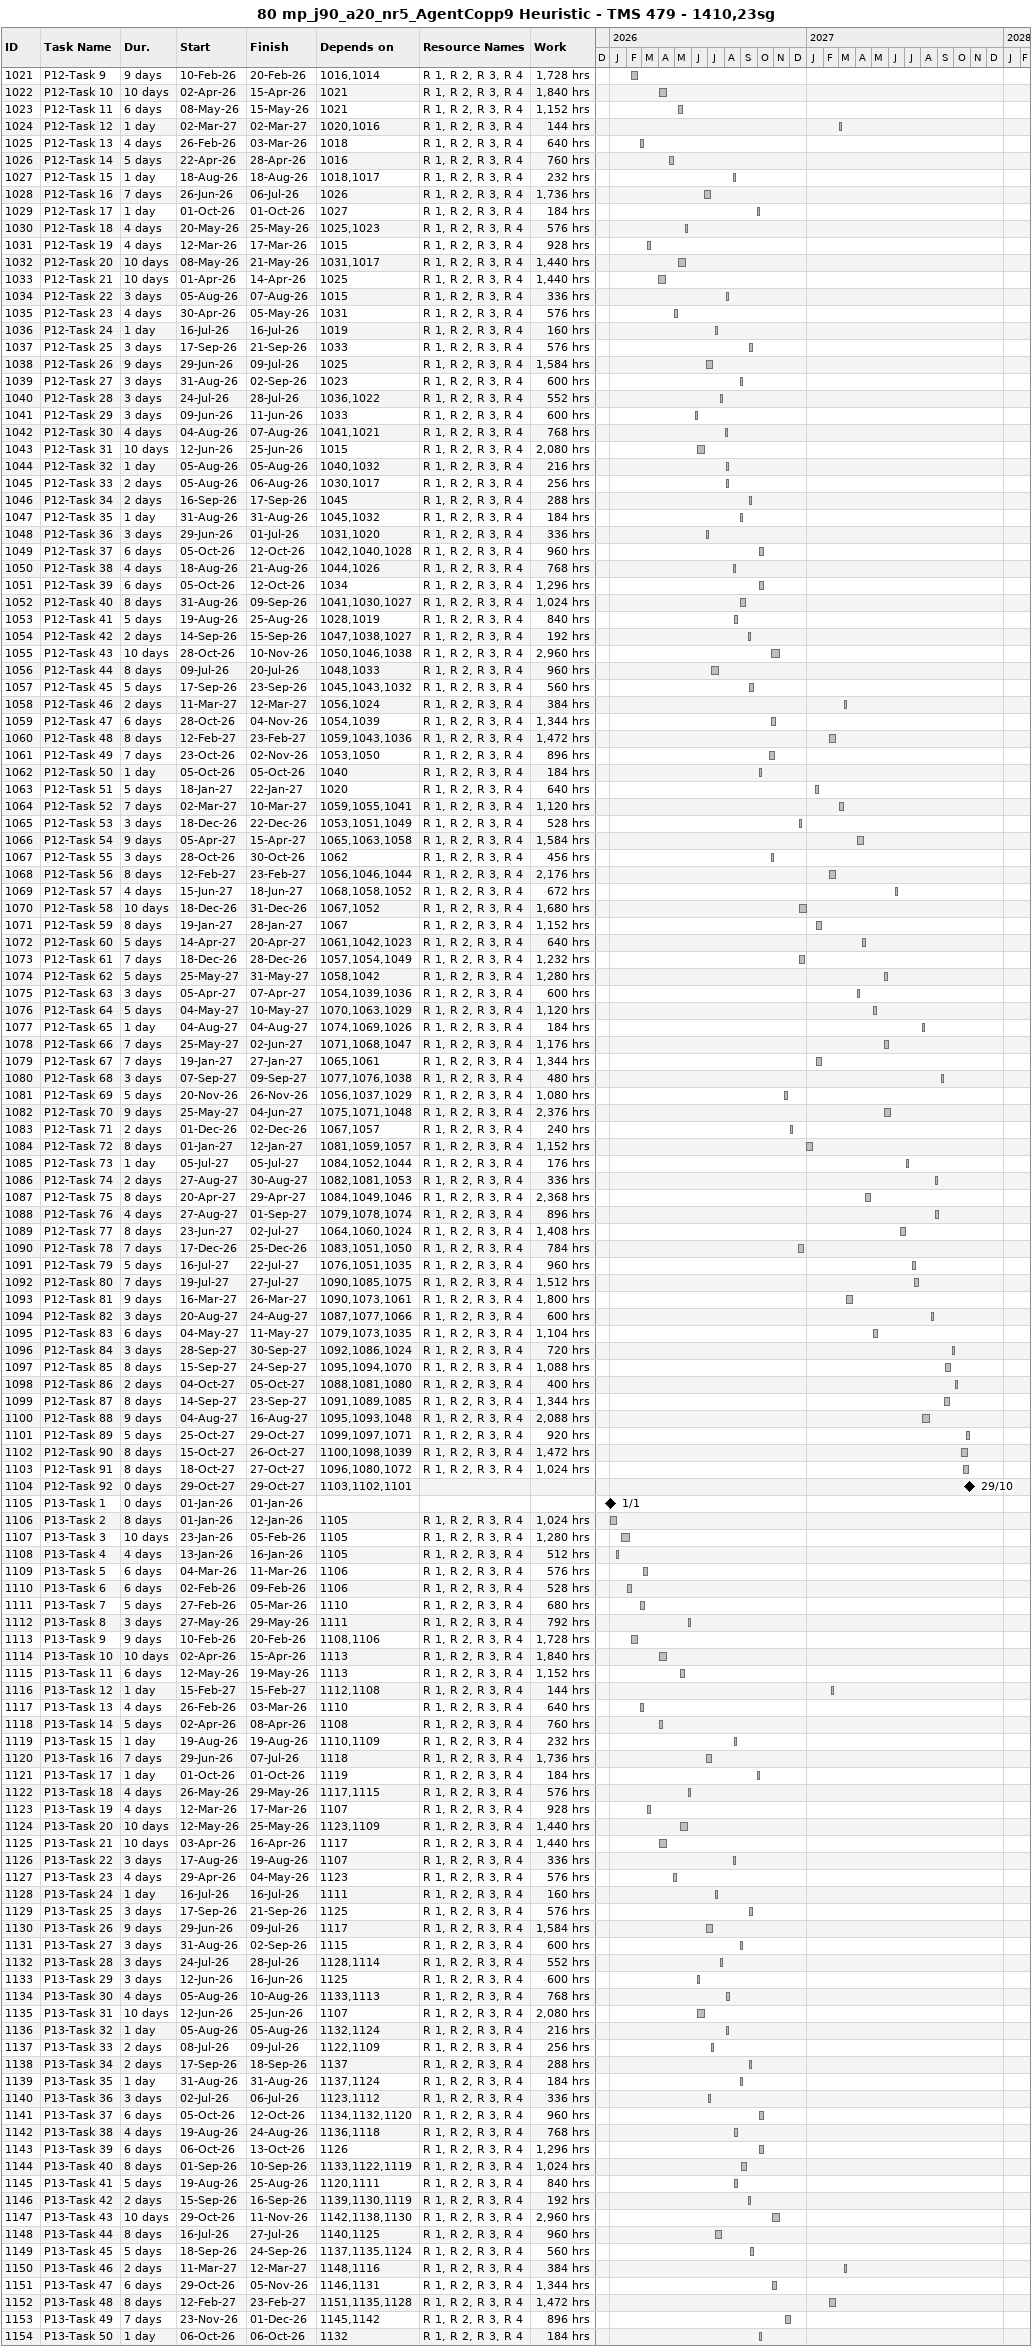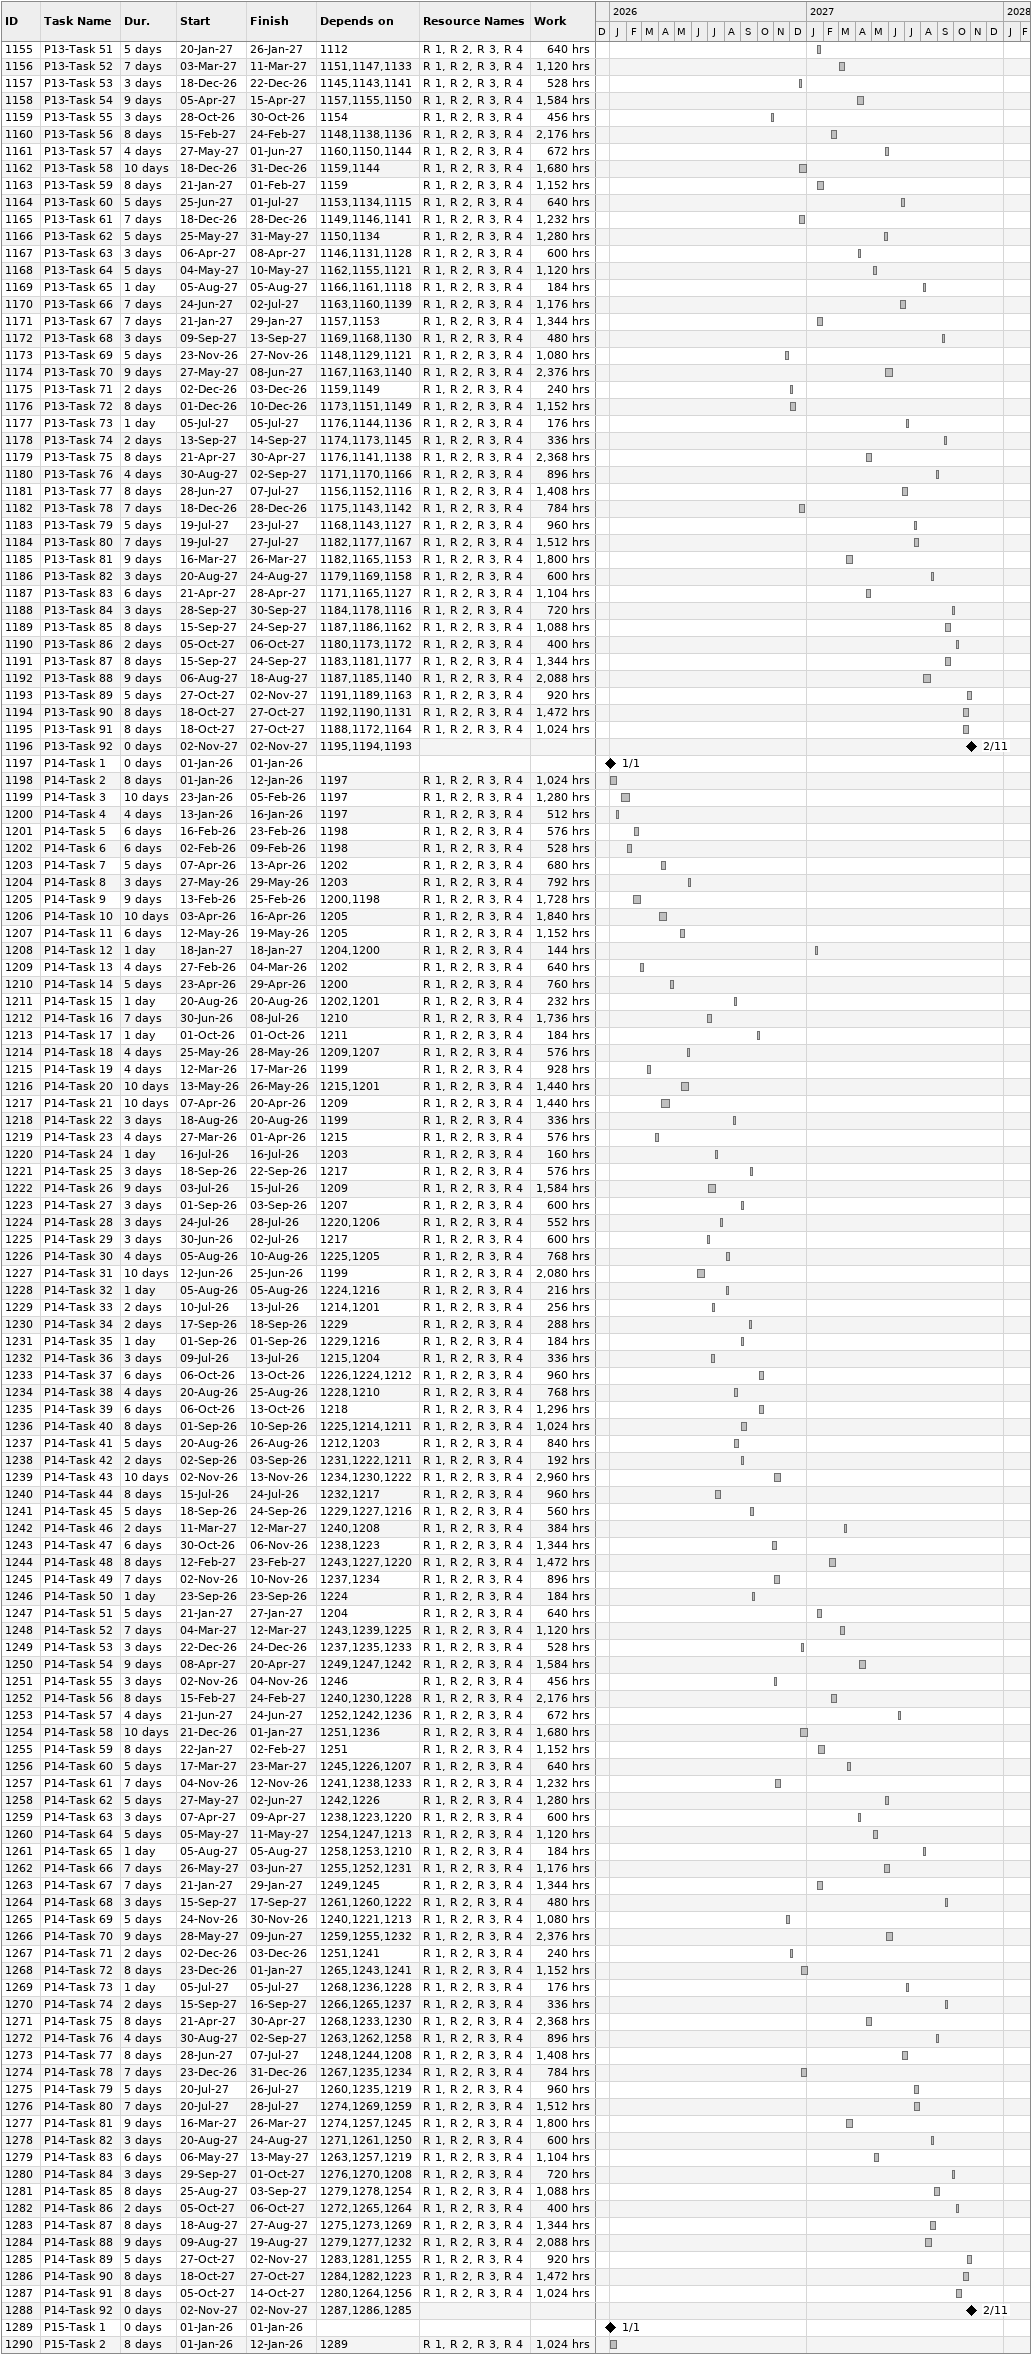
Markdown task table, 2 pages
80 mp_j90_a20_nr5_AgentCopp9 Heuristic - TMS 479 - 1410,23sg

| ID | Task | Duration | Start | Finish | Predecessors | Resources | Work (h) |
|---|---|---|---|---|---|---|---|
| 1021 | P12-Task 9 | 9d | 2026-02-10 | 2026-02-20 | 1016, 1014 | R 1, R 2, R 3, R 4 | 1728 |
| 1022 | P12-Task 10 | 10d | 2026-04-02 | 2026-04-15 | 1021 | R 1, R 2, R 3, R 4 | 1840 |
| 1023 | P12-Task 11 | 6d | 2026-05-08 | 2026-05-15 | 1021 | R 1, R 2, R 3, R 4 | 1152 |
| 1024 | P12-Task 12 | 1d | 2027-03-02 | 2027-03-02 | 1020, 1016 | R 1, R 2, R 3, R 4 | 144 |
| 1025 | P12-Task 13 | 4d | 2026-02-26 | 2026-03-03 | 1018 | R 1, R 2, R 3, R 4 | 640 |
| 1026 | P12-Task 14 | 5d | 2026-04-22 | 2026-04-28 | 1016 | R 1, R 2, R 3, R 4 | 760 |
| 1027 | P12-Task 15 | 1d | 2026-08-18 | 2026-08-18 | 1018, 1017 | R 1, R 2, R 3, R 4 | 232 |
| 1028 | P12-Task 16 | 7d | 2026-06-26 | 2026-07-06 | 1026 | R 1, R 2, R 3, R 4 | 1736 |
| 1029 | P12-Task 17 | 1d | 2026-10-01 | 2026-10-01 | 1027 | R 1, R 2, R 3, R 4 | 184 |
| 1030 | P12-Task 18 | 4d | 2026-05-20 | 2026-05-25 | 1025, 1023 | R 1, R 2, R 3, R 4 | 576 |
| 1031 | P12-Task 19 | 4d | 2026-03-12 | 2026-03-17 | 1015 | R 1, R 2, R 3, R 4 | 928 |
| 1032 | P12-Task 20 | 10d | 2026-05-08 | 2026-05-21 | 1031, 1017 | R 1, R 2, R 3, R 4 | 1440 |
| 1033 | P12-Task 21 | 10d | 2026-04-01 | 2026-04-14 | 1025 | R 1, R 2, R 3, R 4 | 1440 |
| 1034 | P12-Task 22 | 3d | 2026-08-05 | 2026-08-07 | 1015 | R 1, R 2, R 3, R 4 | 336 |
| 1035 | P12-Task 23 | 4d | 2026-04-30 | 2026-05-05 | 1031 | R 1, R 2, R 3, R 4 | 576 |
| 1036 | P12-Task 24 | 1d | 2026-07-16 | 2026-07-16 | 1019 | R 1, R 2, R 3, R 4 | 160 |
| 1037 | P12-Task 25 | 3d | 2026-09-17 | 2026-09-21 | 1033 | R 1, R 2, R 3, R 4 | 576 |
| 1038 | P12-Task 26 | 9d | 2026-06-29 | 2026-07-09 | 1025 | R 1, R 2, R 3, R 4 | 1584 |
| 1039 | P12-Task 27 | 3d | 2026-08-31 | 2026-09-02 | 1023 | R 1, R 2, R 3, R 4 | 600 |
| 1040 | P12-Task 28 | 3d | 2026-07-24 | 2026-07-28 | 1036, 1022 | R 1, R 2, R 3, R 4 | 552 |
| 1041 | P12-Task 29 | 3d | 2026-06-09 | 2026-06-11 | 1033 | R 1, R 2, R 3, R 4 | 600 |
| 1042 | P12-Task 30 | 4d | 2026-08-04 | 2026-08-07 | 1041, 1021 | R 1, R 2, R 3, R 4 | 768 |
| 1043 | P12-Task 31 | 10d | 2026-06-12 | 2026-06-25 | 1015 | R 1, R 2, R 3, R 4 | 2080 |
| 1044 | P12-Task 32 | 1d | 2026-08-05 | 2026-08-05 | 1040, 1032 | R 1, R 2, R 3, R 4 | 216 |
| 1045 | P12-Task 33 | 2d | 2026-08-05 | 2026-08-06 | 1030, 1017 | R 1, R 2, R 3, R 4 | 256 |
| 1046 | P12-Task 34 | 2d | 2026-09-16 | 2026-09-17 | 1045 | R 1, R 2, R 3, R 4 | 288 |
| 1047 | P12-Task 35 | 1d | 2026-08-31 | 2026-08-31 | 1045, 1032 | R 1, R 2, R 3, R 4 | 184 |
| 1048 | P12-Task 36 | 3d | 2026-06-29 | 2026-07-01 | 1031, 1020 | R 1, R 2, R 3, R 4 | 336 |
| 1049 | P12-Task 37 | 6d | 2026-10-05 | 2026-10-12 | 1042, 1040, 1028 | R 1, R 2, R 3, R 4 | 960 |
| 1050 | P12-Task 38 | 4d | 2026-08-18 | 2026-08-21 | 1044, 1026 | R 1, R 2, R 3, R 4 | 768 |
| 1051 | P12-Task 39 | 6d | 2026-10-05 | 2026-10-12 | 1034 | R 1, R 2, R 3, R 4 | 1296 |
| 1052 | P12-Task 40 | 8d | 2026-08-31 | 2026-09-09 | 1041, 1030, 1027 | R 1, R 2, R 3, R 4 | 1024 |
| 1053 | P12-Task 41 | 5d | 2026-08-19 | 2026-08-25 | 1028, 1019 | R 1, R 2, R 3, R 4 | 840 |
| 1054 | P12-Task 42 | 2d | 2026-09-14 | 2026-09-15 | 1047, 1038, 1027 | R 1, R 2, R 3, R 4 | 192 |
| 1055 | P12-Task 43 | 10d | 2026-10-28 | 2026-11-10 | 1050, 1046, 1038 | R 1, R 2, R 3, R 4 | 2960 |
| 1056 | P12-Task 44 | 8d | 2026-07-09 | 2026-07-20 | 1048, 1033 | R 1, R 2, R 3, R 4 | 960 |
| 1057 | P12-Task 45 | 5d | 2026-09-17 | 2026-09-23 | 1045, 1043, 1032 | R 1, R 2, R 3, R 4 | 560 |
| 1058 | P12-Task 46 | 2d | 2027-03-11 | 2027-03-12 | 1056, 1024 | R 1, R 2, R 3, R 4 | 384 |
| 1059 | P12-Task 47 | 6d | 2026-10-28 | 2026-11-04 | 1054, 1039 | R 1, R 2, R 3, R 4 | 1344 |
| 1060 | P12-Task 48 | 8d | 2027-02-12 | 2027-02-23 | 1059, 1043, 1036 | R 1, R 2, R 3, R 4 | 1472 |
| 1061 | P12-Task 49 | 7d | 2026-10-23 | 2026-11-02 | 1053, 1050 | R 1, R 2, R 3, R 4 | 896 |
| 1062 | P12-Task 50 | 1d | 2026-10-05 | 2026-10-05 | 1040 | R 1, R 2, R 3, R 4 | 184 |
| 1063 | P12-Task 51 | 5d | 2027-01-18 | 2027-01-22 | 1020 | R 1, R 2, R 3, R 4 | 640 |
| 1064 | P12-Task 52 | 7d | 2027-03-02 | 2027-03-10 | 1059, 1055, 1041 | R 1, R 2, R 3, R 4 | 1120 |
| 1065 | P12-Task 53 | 3d | 2026-12-18 | 2026-12-22 | 1053, 1051, 1049 | R 1, R 2, R 3, R 4 | 528 |
| 1066 | P12-Task 54 | 9d | 2027-04-05 | 2027-04-15 | 1065, 1063, 1058 | R 1, R 2, R 3, R 4 | 1584 |
| 1067 | P12-Task 55 | 3d | 2026-10-28 | 2026-10-30 | 1062 | R 1, R 2, R 3, R 4 | 456 |
| 1068 | P12-Task 56 | 8d | 2027-02-12 | 2027-02-23 | 1056, 1046, 1044 | R 1, R 2, R 3, R 4 | 2176 |
| 1069 | P12-Task 57 | 4d | 2027-06-15 | 2027-06-18 | 1068, 1058, 1052 | R 1, R 2, R 3, R 4 | 672 |
| 1070 | P12-Task 58 | 10d | 2026-12-18 | 2026-12-31 | 1067, 1052 | R 1, R 2, R 3, R 4 | 1680 |
| 1071 | P12-Task 59 | 8d | 2027-01-19 | 2027-01-28 | 1067 | R 1, R 2, R 3, R 4 | 1152 |
| 1072 | P12-Task 60 | 5d | 2027-04-14 | 2027-04-20 | 1061, 1042, 1023 | R 1, R 2, R 3, R 4 | 640 |
| 1073 | P12-Task 61 | 7d | 2026-12-18 | 2026-12-28 | 1057, 1054, 1049 | R 1, R 2, R 3, R 4 | 1232 |
| 1074 | P12-Task 62 | 5d | 2027-05-25 | 2027-05-31 | 1058, 1042 | R 1, R 2, R 3, R 4 | 1280 |
| 1075 | P12-Task 63 | 3d | 2027-04-05 | 2027-04-07 | 1054, 1039, 1036 | R 1, R 2, R 3, R 4 | 600 |
| 1076 | P12-Task 64 | 5d | 2027-05-04 | 2027-05-10 | 1070, 1063, 1029 | R 1, R 2, R 3, R 4 | 1120 |
| 1077 | P12-Task 65 | 1d | 2027-08-04 | 2027-08-04 | 1074, 1069, 1026 | R 1, R 2, R 3, R 4 | 184 |
| 1078 | P12-Task 66 | 7d | 2027-05-25 | 2027-06-02 | 1071, 1068, 1047 | R 1, R 2, R 3, R 4 | 1176 |
| 1079 | P12-Task 67 | 7d | 2027-01-19 | 2027-01-27 | 1065, 1061 | R 1, R 2, R 3, R 4 | 1344 |
| 1080 | P12-Task 68 | 3d | 2027-09-07 | 2027-09-09 | 1077, 1076, 1038 | R 1, R 2, R 3, R 4 | 480 |
| 1081 | P12-Task 69 | 5d | 2026-11-20 | 2026-11-26 | 1056, 1037, 1029 | R 1, R 2, R 3, R 4 | 1080 |
| 1082 | P12-Task 70 | 9d | 2027-05-25 | 2027-06-04 | 1075, 1071, 1048 | R 1, R 2, R 3, R 4 | 2376 |
| 1083 | P12-Task 71 | 2d | 2026-12-01 | 2026-12-02 | 1067, 1057 | R 1, R 2, R 3, R 4 | 240 |
| 1084 | P12-Task 72 | 8d | 2027-01-01 | 2027-01-12 | 1081, 1059, 1057 | R 1, R 2, R 3, R 4 | 1152 |
| 1085 | P12-Task 73 | 1d | 2027-07-05 | 2027-07-05 | 1084, 1052, 1044 | R 1, R 2, R 3, R 4 | 176 |
| 1086 | P12-Task 74 | 2d | 2027-08-27 | 2027-08-30 | 1082, 1081, 1053 | R 1, R 2, R 3, R 4 | 336 |
| 1087 | P12-Task 75 | 8d | 2027-04-20 | 2027-04-29 | 1084, 1049, 1046 | R 1, R 2, R 3, R 4 | 2368 |
| 1088 | P12-Task 76 | 4d | 2027-08-27 | 2027-09-01 | 1079, 1078, 1074 | R 1, R 2, R 3, R 4 | 896 |
| 1089 | P12-Task 77 | 8d | 2027-06-23 | 2027-07-02 | 1064, 1060, 1024 | R 1, R 2, R 3, R 4 | 1408 |
| 1090 | P12-Task 78 | 7d | 2026-12-17 | 2026-12-25 | 1083, 1051, 1050 | R 1, R 2, R 3, R 4 | 784 |
| 1091 | P12-Task 79 | 5d | 2027-07-16 | 2027-07-22 | 1076, 1051, 1035 | R 1, R 2, R 3, R 4 | 960 |
| 1092 | P12-Task 80 | 7d | 2027-07-19 | 2027-07-27 | 1090, 1085, 1075 | R 1, R 2, R 3, R 4 | 1512 |
| 1093 | P12-Task 81 | 9d | 2027-03-16 | 2027-03-26 | 1090, 1073, 1061 | R 1, R 2, R 3, R 4 | 1800 |
| 1094 | P12-Task 82 | 3d | 2027-08-20 | 2027-08-24 | 1087, 1077, 1066 | R 1, R 2, R 3, R 4 | 600 |
| 1095 | P12-Task 83 | 6d | 2027-05-04 | 2027-05-11 | 1079, 1073, 1035 | R 1, R 2, R 3, R 4 | 1104 |
| 1096 | P12-Task 84 | 3d | 2027-09-28 | 2027-09-30 | 1092, 1086, 1024 | R 1, R 2, R 3, R 4 | 720 |
| 1097 | P12-Task 85 | 8d | 2027-09-15 | 2027-09-24 | 1095, 1094, 1070 | R 1, R 2, R 3, R 4 | 1088 |
| 1098 | P12-Task 86 | 2d | 2027-10-04 | 2027-10-05 | 1088, 1081, 1080 | R 1, R 2, R 3, R 4 | 400 |
| 1099 | P12-Task 87 | 8d | 2027-09-14 | 2027-09-23 | 1091, 1089, 1085 | R 1, R 2, R 3, R 4 | 1344 |
| 1100 | P12-Task 88 | 9d | 2027-08-04 | 2027-08-16 | 1095, 1093, 1048 | R 1, R 2, R 3, R 4 | 2088 |
| 1101 | P12-Task 89 | 5d | 2027-10-25 | 2027-10-29 | 1099, 1097, 1071 | R 1, R 2, R 3, R 4 | 920 |
| 1102 | P12-Task 90 | 8d | 2027-10-15 | 2027-10-26 | 1100, 1098, 1039 | R 1, R 2, R 3, R 4 | 1472 |
| 1103 | P12-Task 91 | 8d | 2027-10-18 | 2027-10-27 | 1096, 1080, 1072 | R 1, R 2, R 3, R 4 | 1024 |
| 1104 | P12-Task 92 | 0d | 2027-10-29 | 2027-10-29 | 1103, 1102, 1101 |  |  |
| 1105 | P13-Task 1 | 0d | 2026-01-01 | 2026-01-01 |  |  |  |
| 1106 | P13-Task 2 | 8d | 2026-01-01 | 2026-01-12 | 1105 | R 1, R 2, R 3, R 4 | 1024 |
| 1107 | P13-Task 3 | 10d | 2026-01-23 | 2026-02-05 | 1105 | R 1, R 2, R 3, R 4 | 1280 |
| 1108 | P13-Task 4 | 4d | 2026-01-13 | 2026-01-16 | 1105 | R 1, R 2, R 3, R 4 | 512 |
| 1109 | P13-Task 5 | 6d | 2026-03-04 | 2026-03-11 | 1106 | R 1, R 2, R 3, R 4 | 576 |
| 1110 | P13-Task 6 | 6d | 2026-02-02 | 2026-02-09 | 1106 | R 1, R 2, R 3, R 4 | 528 |
| 1111 | P13-Task 7 | 5d | 2026-02-27 | 2026-03-05 | 1110 | R 1, R 2, R 3, R 4 | 680 |
| 1112 | P13-Task 8 | 3d | 2026-05-27 | 2026-05-29 | 1111 | R 1, R 2, R 3, R 4 | 792 |
| 1113 | P13-Task 9 | 9d | 2026-02-10 | 2026-02-20 | 1108, 1106 | R 1, R 2, R 3, R 4 | 1728 |
| 1114 | P13-Task 10 | 10d | 2026-04-02 | 2026-04-15 | 1113 | R 1, R 2, R 3, R 4 | 1840 |
| 1115 | P13-Task 11 | 6d | 2026-05-12 | 2026-05-19 | 1113 | R 1, R 2, R 3, R 4 | 1152 |
| 1116 | P13-Task 12 | 1d | 2027-02-15 | 2027-02-15 | 1112, 1108 | R 1, R 2, R 3, R 4 | 144 |
| 1117 | P13-Task 13 | 4d | 2026-02-26 | 2026-03-03 | 1110 | R 1, R 2, R 3, R 4 | 640 |
| 1118 | P13-Task 14 | 5d | 2026-04-02 | 2026-04-08 | 1108 | R 1, R 2, R 3, R 4 | 760 |
| 1119 | P13-Task 15 | 1d | 2026-08-19 | 2026-08-19 | 1110, 1109 | R 1, R 2, R 3, R 4 | 232 |
| 1120 | P13-Task 16 | 7d | 2026-06-29 | 2026-07-07 | 1118 | R 1, R 2, R 3, R 4 | 1736 |
| 1121 | P13-Task 17 | 1d | 2026-10-01 | 2026-10-01 | 1119 | R 1, R 2, R 3, R 4 | 184 |
| 1122 | P13-Task 18 | 4d | 2026-05-26 | 2026-05-29 | 1117, 1115 | R 1, R 2, R 3, R 4 | 576 |
| 1123 | P13-Task 19 | 4d | 2026-03-12 | 2026-03-17 | 1107 | R 1, R 2, R 3, R 4 | 928 |
| 1124 | P13-Task 20 | 10d | 2026-05-12 | 2026-05-25 | 1123, 1109 | R 1, R 2, R 3, R 4 | 1440 |
| 1125 | P13-Task 21 | 10d | 2026-04-03 | 2026-04-16 | 1117 | R 1, R 2, R 3, R 4 | 1440 |
| 1126 | P13-Task 22 | 3d | 2026-08-17 | 2026-08-19 | 1107 | R 1, R 2, R 3, R 4 | 336 |
| 1127 | P13-Task 23 | 4d | 2026-04-29 | 2026-05-04 | 1123 | R 1, R 2, R 3, R 4 | 576 |
| 1128 | P13-Task 24 | 1d | 2026-07-16 | 2026-07-16 | 1111 | R 1, R 2, R 3, R 4 | 160 |
| 1129 | P13-Task 25 | 3d | 2026-09-17 | 2026-09-21 | 1125 | R 1, R 2, R 3, R 4 | 576 |
| 1130 | P13-Task 26 | 9d | 2026-06-29 | 2026-07-09 | 1117 | R 1, R 2, R 3, R 4 | 1584 |
| 1131 | P13-Task 27 | 3d | 2026-08-31 | 2026-09-02 | 1115 | R 1, R 2, R 3, R 4 | 600 |
| 1132 | P13-Task 28 | 3d | 2026-07-24 | 2026-07-28 | 1128, 1114 | R 1, R 2, R 3, R 4 | 552 |
| 1133 | P13-Task 29 | 3d | 2026-06-12 | 2026-06-16 | 1125 | R 1, R 2, R 3, R 4 | 600 |
| 1134 | P13-Task 30 | 4d | 2026-08-05 | 2026-08-10 | 1133, 1113 | R 1, R 2, R 3, R 4 | 768 |
| 1135 | P13-Task 31 | 10d | 2026-06-12 | 2026-06-25 | 1107 | R 1, R 2, R 3, R 4 | 2080 |
| 1136 | P13-Task 32 | 1d | 2026-08-05 | 2026-08-05 | 1132, 1124 | R 1, R 2, R 3, R 4 | 216 |
| 1137 | P13-Task 33 | 2d | 2026-07-08 | 2026-07-09 | 1122, 1109 | R 1, R 2, R 3, R 4 | 256 |
| 1138 | P13-Task 34 | 2d | 2026-09-17 | 2026-09-18 | 1137 | R 1, R 2, R 3, R 4 | 288 |
| 1139 | P13-Task 35 | 1d | 2026-08-31 | 2026-08-31 | 1137, 1124 | R 1, R 2, R 3, R 4 | 184 |
| 1140 | P13-Task 36 | 3d | 2026-07-02 | 2026-07-06 | 1123, 1112 | R 1, R 2, R 3, R 4 | 336 |
| 1141 | P13-Task 37 | 6d | 2026-10-05 | 2026-10-12 | 1134, 1132, 1120 | R 1, R 2, R 3, R 4 | 960 |
| 1142 | P13-Task 38 | 4d | 2026-08-19 | 2026-08-24 | 1136, 1118 | R 1, R 2, R 3, R 4 | 768 |
| 1143 | P13-Task 39 | 6d | 2026-10-06 | 2026-10-13 | 1126 | R 1, R 2, R 3, R 4 | 1296 |
| 1144 | P13-Task 40 | 8d | 2026-09-01 | 2026-09-10 | 1133, 1122, 1119 | R 1, R 2, R 3, R 4 | 1024 |
| 1145 | P13-Task 41 | 5d | 2026-08-19 | 2026-08-25 | 1120, 1111 | R 1, R 2, R 3, R 4 | 840 |
| 1146 | P13-Task 42 | 2d | 2026-09-15 | 2026-09-16 | 1139, 1130, 1119 | R 1, R 2, R 3, R 4 | 192 |
| 1147 | P13-Task 43 | 10d | 2026-10-29 | 2026-11-11 | 1142, 1138, 1130 | R 1, R 2, R 3, R 4 | 2960 |
| 1148 | P13-Task 44 | 8d | 2026-07-16 | 2026-07-27 | 1140, 1125 | R 1, R 2, R 3, R 4 | 960 |
| 1149 | P13-Task 45 | 5d | 2026-09-18 | 2026-09-24 | 1137, 1135, 1124 | R 1, R 2, R 3, R 4 | 560 |
| 1150 | P13-Task 46 | 2d | 2027-03-11 | 2027-03-12 | 1148, 1116 | R 1, R 2, R 3, R 4 | 384 |
| 1151 | P13-Task 47 | 6d | 2026-10-29 | 2026-11-05 | 1146, 1131 | R 1, R 2, R 3, R 4 | 1344 |
| 1152 | P13-Task 48 | 8d | 2027-02-12 | 2027-02-23 | 1151, 1135, 1128 | R 1, R 2, R 3, R 4 | 1472 |
| 1153 | P13-Task 49 | 7d | 2026-11-23 | 2026-12-01 | 1145, 1142 | R 1, R 2, R 3, R 4 | 896 |
| 1154 | P13-Task 50 | 1d | 2026-10-06 | 2026-10-06 | 1132 | R 1, R 2, R 3, R 4 | 184 |
| 1155 | P13-Task 51 | 5d | 2027-01-20 | 2027-01-26 | 1112 | R 1, R 2, R 3, R 4 | 640 |
| 1156 | P13-Task 52 | 7d | 2027-03-03 | 2027-03-11 | 1151, 1147, 1133 | R 1, R 2, R 3, R 4 | 1120 |
| 1157 | P13-Task 53 | 3d | 2026-12-18 | 2026-12-22 | 1145, 1143, 1141 | R 1, R 2, R 3, R 4 | 528 |
| 1158 | P13-Task 54 | 9d | 2027-04-05 | 2027-04-15 | 1157, 1155, 1150 | R 1, R 2, R 3, R 4 | 1584 |
| 1159 | P13-Task 55 | 3d | 2026-10-28 | 2026-10-30 | 1154 | R 1, R 2, R 3, R 4 | 456 |
| 1160 | P13-Task 56 | 8d | 2027-02-15 | 2027-02-24 | 1148, 1138, 1136 | R 1, R 2, R 3, R 4 | 2176 |
| 1161 | P13-Task 57 | 4d | 2027-05-27 | 2027-06-01 | 1160, 1150, 1144 | R 1, R 2, R 3, R 4 | 672 |
| 1162 | P13-Task 58 | 10d | 2026-12-18 | 2026-12-31 | 1159, 1144 | R 1, R 2, R 3, R 4 | 1680 |
| 1163 | P13-Task 59 | 8d | 2027-01-21 | 2027-02-01 | 1159 | R 1, R 2, R 3, R 4 | 1152 |
| 1164 | P13-Task 60 | 5d | 2027-06-25 | 2027-07-01 | 1153, 1134, 1115 | R 1, R 2, R 3, R 4 | 640 |
| 1165 | P13-Task 61 | 7d | 2026-12-18 | 2026-12-28 | 1149, 1146, 1141 | R 1, R 2, R 3, R 4 | 1232 |
| 1166 | P13-Task 62 | 5d | 2027-05-25 | 2027-05-31 | 1150, 1134 | R 1, R 2, R 3, R 4 | 1280 |
| 1167 | P13-Task 63 | 3d | 2027-04-06 | 2027-04-08 | 1146, 1131, 1128 | R 1, R 2, R 3, R 4 | 600 |
| 1168 | P13-Task 64 | 5d | 2027-05-04 | 2027-05-10 | 1162, 1155, 1121 | R 1, R 2, R 3, R 4 | 1120 |
| 1169 | P13-Task 65 | 1d | 2027-08-05 | 2027-08-05 | 1166, 1161, 1118 | R 1, R 2, R 3, R 4 | 184 |
| 1170 | P13-Task 66 | 7d | 2027-06-24 | 2027-07-02 | 1163, 1160, 1139 | R 1, R 2, R 3, R 4 | 1176 |
| 1171 | P13-Task 67 | 7d | 2027-01-21 | 2027-01-29 | 1157, 1153 | R 1, R 2, R 3, R 4 | 1344 |
| 1172 | P13-Task 68 | 3d | 2027-09-09 | 2027-09-13 | 1169, 1168, 1130 | R 1, R 2, R 3, R 4 | 480 |
| 1173 | P13-Task 69 | 5d | 2026-11-23 | 2026-11-27 | 1148, 1129, 1121 | R 1, R 2, R 3, R 4 | 1080 |
| 1174 | P13-Task 70 | 9d | 2027-05-27 | 2027-06-08 | 1167, 1163, 1140 | R 1, R 2, R 3, R 4 | 2376 |
| 1175 | P13-Task 71 | 2d | 2026-12-02 | 2026-12-03 | 1159, 1149 | R 1, R 2, R 3, R 4 | 240 |
| 1176 | P13-Task 72 | 8d | 2026-12-01 | 2026-12-10 | 1173, 1151, 1149 | R 1, R 2, R 3, R 4 | 1152 |
| 1177 | P13-Task 73 | 1d | 2027-07-05 | 2027-07-05 | 1176, 1144, 1136 | R 1, R 2, R 3, R 4 | 176 |
| 1178 | P13-Task 74 | 2d | 2027-09-13 | 2027-09-14 | 1174, 1173, 1145 | R 1, R 2, R 3, R 4 | 336 |
| 1179 | P13-Task 75 | 8d | 2027-04-21 | 2027-04-30 | 1176, 1141, 1138 | R 1, R 2, R 3, R 4 | 2368 |
| 1180 | P13-Task 76 | 4d | 2027-08-30 | 2027-09-02 | 1171, 1170, 1166 | R 1, R 2, R 3, R 4 | 896 |
| 1181 | P13-Task 77 | 8d | 2027-06-28 | 2027-07-07 | 1156, 1152, 1116 | R 1, R 2, R 3, R 4 | 1408 |
| 1182 | P13-Task 78 | 7d | 2026-12-18 | 2026-12-28 | 1175, 1143, 1142 | R 1, R 2, R 3, R 4 | 784 |
| 1183 | P13-Task 79 | 5d | 2027-07-19 | 2027-07-23 | 1168, 1143, 1127 | R 1, R 2, R 3, R 4 | 960 |
| 1184 | P13-Task 80 | 7d | 2027-07-19 | 2027-07-27 | 1182, 1177, 1167 | R 1, R 2, R 3, R 4 | 1512 |
| 1185 | P13-Task 81 | 9d | 2027-03-16 | 2027-03-26 | 1182, 1165, 1153 | R 1, R 2, R 3, R 4 | 1800 |
| 1186 | P13-Task 82 | 3d | 2027-08-20 | 2027-08-24 | 1179, 1169, 1158 | R 1, R 2, R 3, R 4 | 600 |
| 1187 | P13-Task 83 | 6d | 2027-04-21 | 2027-04-28 | 1171, 1165, 1127 | R 1, R 2, R 3, R 4 | 1104 |
| 1188 | P13-Task 84 | 3d | 2027-09-28 | 2027-09-30 | 1184, 1178, 1116 | R 1, R 2, R 3, R 4 | 720 |
| 1189 | P13-Task 85 | 8d | 2027-09-15 | 2027-09-24 | 1187, 1186, 1162 | R 1, R 2, R 3, R 4 | 1088 |
| 1190 | P13-Task 86 | 2d | 2027-10-05 | 2027-10-06 | 1180, 1173, 1172 | R 1, R 2, R 3, R 4 | 400 |
| 1191 | P13-Task 87 | 8d | 2027-09-15 | 2027-09-24 | 1183, 1181, 1177 | R 1, R 2, R 3, R 4 | 1344 |
| 1192 | P13-Task 88 | 9d | 2027-08-06 | 2027-08-18 | 1187, 1185, 1140 | R 1, R 2, R 3, R 4 | 2088 |
| 1193 | P13-Task 89 | 5d | 2027-10-27 | 2027-11-02 | 1191, 1189, 1163 | R 1, R 2, R 3, R 4 | 920 |
| 1194 | P13-Task 90 | 8d | 2027-10-18 | 2027-10-27 | 1192, 1190, 1131 | R 1, R 2, R 3, R 4 | 1472 |
| 1195 | P13-Task 91 | 8d | 2027-10-18 | 2027-10-27 | 1188, 1172, 1164 | R 1, R 2, R 3, R 4 | 1024 |
| 1196 | P13-Task 92 | 0d | 2027-11-02 | 2027-11-02 | 1195, 1194, 1193 |  |  |
| 1197 | P14-Task 1 | 0d | 2026-01-01 | 2026-01-01 |  |  |  |
| 1198 | P14-Task 2 | 8d | 2026-01-01 | 2026-01-12 | 1197 | R 1, R 2, R 3, R 4 | 1024 |
| 1199 | P14-Task 3 | 10d | 2026-01-23 | 2026-02-05 | 1197 | R 1, R 2, R 3, R 4 | 1280 |
| 1200 | P14-Task 4 | 4d | 2026-01-13 | 2026-01-16 | 1197 | R 1, R 2, R 3, R 4 | 512 |
| 1201 | P14-Task 5 | 6d | 2026-02-16 | 2026-02-23 | 1198 | R 1, R 2, R 3, R 4 | 576 |
| 1202 | P14-Task 6 | 6d | 2026-02-02 | 2026-02-09 | 1198 | R 1, R 2, R 3, R 4 | 528 |
| 1203 | P14-Task 7 | 5d | 2026-04-07 | 2026-04-13 | 1202 | R 1, R 2, R 3, R 4 | 680 |
| 1204 | P14-Task 8 | 3d | 2026-05-27 | 2026-05-29 | 1203 | R 1, R 2, R 3, R 4 | 792 |
| 1205 | P14-Task 9 | 9d | 2026-02-13 | 2026-02-25 | 1200, 1198 | R 1, R 2, R 3, R 4 | 1728 |
| 1206 | P14-Task 10 | 10d | 2026-04-03 | 2026-04-16 | 1205 | R 1, R 2, R 3, R 4 | 1840 |
| 1207 | P14-Task 11 | 6d | 2026-05-12 | 2026-05-19 | 1205 | R 1, R 2, R 3, R 4 | 1152 |
| 1208 | P14-Task 12 | 1d | 2027-01-18 | 2027-01-18 | 1204, 1200 | R 1, R 2, R 3, R 4 | 144 |
| 1209 | P14-Task 13 | 4d | 2026-02-27 | 2026-03-04 | 1202 | R 1, R 2, R 3, R 4 | 640 |
| 1210 | P14-Task 14 | 5d | 2026-04-23 | 2026-04-29 | 1200 | R 1, R 2, R 3, R 4 | 760 |
| 1211 | P14-Task 15 | 1d | 2026-08-20 | 2026-08-20 | 1202, 1201 | R 1, R 2, R 3, R 4 | 232 |
| 1212 | P14-Task 16 | 7d | 2026-06-30 | 2026-07-08 | 1210 | R 1, R 2, R 3, R 4 | 1736 |
| 1213 | P14-Task 17 | 1d | 2026-10-01 | 2026-10-01 | 1211 | R 1, R 2, R 3, R 4 | 184 |
| 1214 | P14-Task 18 | 4d | 2026-05-25 | 2026-05-28 | 1209, 1207 | R 1, R 2, R 3, R 4 | 576 |
| 1215 | P14-Task 19 | 4d | 2026-03-12 | 2026-03-17 | 1199 | R 1, R 2, R 3, R 4 | 928 |
| 1216 | P14-Task 20 | 10d | 2026-05-13 | 2026-05-26 | 1215, 1201 | R 1, R 2, R 3, R 4 | 1440 |
| 1217 | P14-Task 21 | 10d | 2026-04-07 | 2026-04-20 | 1209 | R 1, R 2, R 3, R 4 | 1440 |
| 1218 | P14-Task 22 | 3d | 2026-08-18 | 2026-08-20 | 1199 | R 1, R 2, R 3, R 4 | 336 |
| 1219 | P14-Task 23 | 4d | 2026-03-27 | 2026-04-01 | 1215 | R 1, R 2, R 3, R 4 | 576 |
| 1220 | P14-Task 24 | 1d | 2026-07-16 | 2026-07-16 | 1203 | R 1, R 2, R 3, R 4 | 160 |
| 1221 | P14-Task 25 | 3d | 2026-09-18 | 2026-09-22 | 1217 | R 1, R 2, R 3, R 4 | 576 |
| 1222 | P14-Task 26 | 9d | 2026-07-03 | 2026-07-15 | 1209 | R 1, R 2, R 3, R 4 | 1584 |
| 1223 | P14-Task 27 | 3d | 2026-09-01 | 2026-09-03 | 1207 | R 1, R 2, R 3, R 4 | 600 |
| 1224 | P14-Task 28 | 3d | 2026-07-24 | 2026-07-28 | 1220, 1206 | R 1, R 2, R 3, R 4 | 552 |
| 1225 | P14-Task 29 | 3d | 2026-06-30 | 2026-07-02 | 1217 | R 1, R 2, R 3, R 4 | 600 |
| 1226 | P14-Task 30 | 4d | 2026-08-05 | 2026-08-10 | 1225, 1205 | R 1, R 2, R 3, R 4 | 768 |
| 1227 | P14-Task 31 | 10d | 2026-06-12 | 2026-06-25 | 1199 | R 1, R 2, R 3, R 4 | 2080 |
| 1228 | P14-Task 32 | 1d | 2026-08-05 | 2026-08-05 | 1224, 1216 | R 1, R 2, R 3, R 4 | 216 |
| 1229 | P14-Task 33 | 2d | 2026-07-10 | 2026-07-13 | 1214, 1201 | R 1, R 2, R 3, R 4 | 256 |
| 1230 | P14-Task 34 | 2d | 2026-09-17 | 2026-09-18 | 1229 | R 1, R 2, R 3, R 4 | 288 |
| 1231 | P14-Task 35 | 1d | 2026-09-01 | 2026-09-01 | 1229, 1216 | R 1, R 2, R 3, R 4 | 184 |
| 1232 | P14-Task 36 | 3d | 2026-07-09 | 2026-07-13 | 1215, 1204 | R 1, R 2, R 3, R 4 | 336 |
| 1233 | P14-Task 37 | 6d | 2026-10-06 | 2026-10-13 | 1226, 1224, 1212 | R 1, R 2, R 3, R 4 | 960 |
| 1234 | P14-Task 38 | 4d | 2026-08-20 | 2026-08-25 | 1228, 1210 | R 1, R 2, R 3, R 4 | 768 |
| 1235 | P14-Task 39 | 6d | 2026-10-06 | 2026-10-13 | 1218 | R 1, R 2, R 3, R 4 | 1296 |
| 1236 | P14-Task 40 | 8d | 2026-09-01 | 2026-09-10 | 1225, 1214, 1211 | R 1, R 2, R 3, R 4 | 1024 |
| 1237 | P14-Task 41 | 5d | 2026-08-20 | 2026-08-26 | 1212, 1203 | R 1, R 2, R 3, R 4 | 840 |
| 1238 | P14-Task 42 | 2d | 2026-09-02 | 2026-09-03 | 1231, 1222, 1211 | R 1, R 2, R 3, R 4 | 192 |
| 1239 | P14-Task 43 | 10d | 2026-11-02 | 2026-11-13 | 1234, 1230, 1222 | R 1, R 2, R 3, R 4 | 2960 |
| 1240 | P14-Task 44 | 8d | 2026-07-15 | 2026-07-24 | 1232, 1217 | R 1, R 2, R 3, R 4 | 960 |
| 1241 | P14-Task 45 | 5d | 2026-09-18 | 2026-09-24 | 1229, 1227, 1216 | R 1, R 2, R 3, R 4 | 560 |
| 1242 | P14-Task 46 | 2d | 2027-03-11 | 2027-03-12 | 1240, 1208 | R 1, R 2, R 3, R 4 | 384 |
| 1243 | P14-Task 47 | 6d | 2026-10-30 | 2026-11-06 | 1238, 1223 | R 1, R 2, R 3, R 4 | 1344 |
| 1244 | P14-Task 48 | 8d | 2027-02-12 | 2027-02-23 | 1243, 1227, 1220 | R 1, R 2, R 3, R 4 | 1472 |
| 1245 | P14-Task 49 | 7d | 2026-11-02 | 2026-11-10 | 1237, 1234 | R 1, R 2, R 3, R 4 | 896 |
| 1246 | P14-Task 50 | 1d | 2026-09-23 | 2026-09-23 | 1224 | R 1, R 2, R 3, R 4 | 184 |
| 1247 | P14-Task 51 | 5d | 2027-01-21 | 2027-01-27 | 1204 | R 1, R 2, R 3, R 4 | 640 |
| 1248 | P14-Task 52 | 7d | 2027-03-04 | 2027-03-12 | 1243, 1239, 1225 | R 1, R 2, R 3, R 4 | 1120 |
| 1249 | P14-Task 53 | 3d | 2026-12-22 | 2026-12-24 | 1237, 1235, 1233 | R 1, R 2, R 3, R 4 | 528 |
| 1250 | P14-Task 54 | 9d | 2027-04-08 | 2027-04-20 | 1249, 1247, 1242 | R 1, R 2, R 3, R 4 | 1584 |
| 1251 | P14-Task 55 | 3d | 2026-11-02 | 2026-11-04 | 1246 | R 1, R 2, R 3, R 4 | 456 |
| 1252 | P14-Task 56 | 8d | 2027-02-15 | 2027-02-24 | 1240, 1230, 1228 | R 1, R 2, R 3, R 4 | 2176 |
| 1253 | P14-Task 57 | 4d | 2027-06-21 | 2027-06-24 | 1252, 1242, 1236 | R 1, R 2, R 3, R 4 | 672 |
| 1254 | P14-Task 58 | 10d | 2026-12-21 | 2027-01-01 | 1251, 1236 | R 1, R 2, R 3, R 4 | 1680 |
| 1255 | P14-Task 59 | 8d | 2027-01-22 | 2027-02-02 | 1251 | R 1, R 2, R 3, R 4 | 1152 |
| 1256 | P14-Task 60 | 5d | 2027-03-17 | 2027-03-23 | 1245, 1226, 1207 | R 1, R 2, R 3, R 4 | 640 |
| 1257 | P14-Task 61 | 7d | 2026-11-04 | 2026-11-12 | 1241, 1238, 1233 | R 1, R 2, R 3, R 4 | 1232 |
| 1258 | P14-Task 62 | 5d | 2027-05-27 | 2027-06-02 | 1242, 1226 | R 1, R 2, R 3, R 4 | 1280 |
| 1259 | P14-Task 63 | 3d | 2027-04-07 | 2027-04-09 | 1238, 1223, 1220 | R 1, R 2, R 3, R 4 | 600 |
| 1260 | P14-Task 64 | 5d | 2027-05-05 | 2027-05-11 | 1254, 1247, 1213 | R 1, R 2, R 3, R 4 | 1120 |
| 1261 | P14-Task 65 | 1d | 2027-08-05 | 2027-08-05 | 1258, 1253, 1210 | R 1, R 2, R 3, R 4 | 184 |
| 1262 | P14-Task 66 | 7d | 2027-05-26 | 2027-06-03 | 1255, 1252, 1231 | R 1, R 2, R 3, R 4 | 1176 |
| 1263 | P14-Task 67 | 7d | 2027-01-21 | 2027-01-29 | 1249, 1245 | R 1, R 2, R 3, R 4 | 1344 |
| 1264 | P14-Task 68 | 3d | 2027-09-15 | 2027-09-17 | 1261, 1260, 1222 | R 1, R 2, R 3, R 4 | 480 |
| 1265 | P14-Task 69 | 5d | 2026-11-24 | 2026-11-30 | 1240, 1221, 1213 | R 1, R 2, R 3, R 4 | 1080 |
| 1266 | P14-Task 70 | 9d | 2027-05-28 | 2027-06-09 | 1259, 1255, 1232 | R 1, R 2, R 3, R 4 | 2376 |
| 1267 | P14-Task 71 | 2d | 2026-12-02 | 2026-12-03 | 1251, 1241 | R 1, R 2, R 3, R 4 | 240 |
| 1268 | P14-Task 72 | 8d | 2026-12-23 | 2027-01-01 | 1265, 1243, 1241 | R 1, R 2, R 3, R 4 | 1152 |
| 1269 | P14-Task 73 | 1d | 2027-07-05 | 2027-07-05 | 1268, 1236, 1228 | R 1, R 2, R 3, R 4 | 176 |
| 1270 | P14-Task 74 | 2d | 2027-09-15 | 2027-09-16 | 1266, 1265, 1237 | R 1, R 2, R 3, R 4 | 336 |
| 1271 | P14-Task 75 | 8d | 2027-04-21 | 2027-04-30 | 1268, 1233, 1230 | R 1, R 2, R 3, R 4 | 2368 |
| 1272 | P14-Task 76 | 4d | 2027-08-30 | 2027-09-02 | 1263, 1262, 1258 | R 1, R 2, R 3, R 4 | 896 |
| 1273 | P14-Task 77 | 8d | 2027-06-28 | 2027-07-07 | 1248, 1244, 1208 | R 1, R 2, R 3, R 4 | 1408 |
| 1274 | P14-Task 78 | 7d | 2026-12-23 | 2026-12-31 | 1267, 1235, 1234 | R 1, R 2, R 3, R 4 | 784 |
| 1275 | P14-Task 79 | 5d | 2027-07-20 | 2027-07-26 | 1260, 1235, 1219 | R 1, R 2, R 3, R 4 | 960 |
| 1276 | P14-Task 80 | 7d | 2027-07-20 | 2027-07-28 | 1274, 1269, 1259 | R 1, R 2, R 3, R 4 | 1512 |
| 1277 | P14-Task 81 | 9d | 2027-03-16 | 2027-03-26 | 1274, 1257, 1245 | R 1, R 2, R 3, R 4 | 1800 |
| 1278 | P14-Task 82 | 3d | 2027-08-20 | 2027-08-24 | 1271, 1261, 1250 | R 1, R 2, R 3, R 4 | 600 |
| 1279 | P14-Task 83 | 6d | 2027-05-06 | 2027-05-13 | 1263, 1257, 1219 | R 1, R 2, R 3, R 4 | 1104 |
| 1280 | P14-Task 84 | 3d | 2027-09-29 | 2027-10-01 | 1276, 1270, 1208 | R 1, R 2, R 3, R 4 | 720 |
| 1281 | P14-Task 85 | 8d | 2027-08-25 | 2027-09-03 | 1279, 1278, 1254 | R 1, R 2, R 3, R 4 | 1088 |
| 1282 | P14-Task 86 | 2d | 2027-10-05 | 2027-10-06 | 1272, 1265, 1264 | R 1, R 2, R 3, R 4 | 400 |
| 1283 | P14-Task 87 | 8d | 2027-08-18 | 2027-08-27 | 1275, 1273, 1269 | R 1, R 2, R 3, R 4 | 1344 |
| 1284 | P14-Task 88 | 9d | 2027-08-09 | 2027-08-19 | 1279, 1277, 1232 | R 1, R 2, R 3, R 4 | 2088 |
| 1285 | P14-Task 89 | 5d | 2027-10-27 | 2027-11-02 | 1283, 1281, 1255 | R 1, R 2, R 3, R 4 | 920 |
| 1286 | P14-Task 90 | 8d | 2027-10-18 | 2027-10-27 | 1284, 1282, 1223 | R 1, R 2, R 3, R 4 | 1472 |
| 1287 | P14-Task 91 | 8d | 2027-10-05 | 2027-10-14 | 1280, 1264, 1256 | R 1, R 2, R 3, R 4 | 1024 |
| 1288 | P14-Task 92 | 0d | 2027-11-02 | 2027-11-02 | 1287, 1286, 1285 |  |  |
| 1289 | P15-Task 1 | 0d | 2026-01-01 | 2026-01-01 |  |  |  |
| 1290 | P15-Task 2 | 8d | 2026-01-01 | 2026-01-12 | 1289 | R 1, R 2, R 3, R 4 | 1024 |
